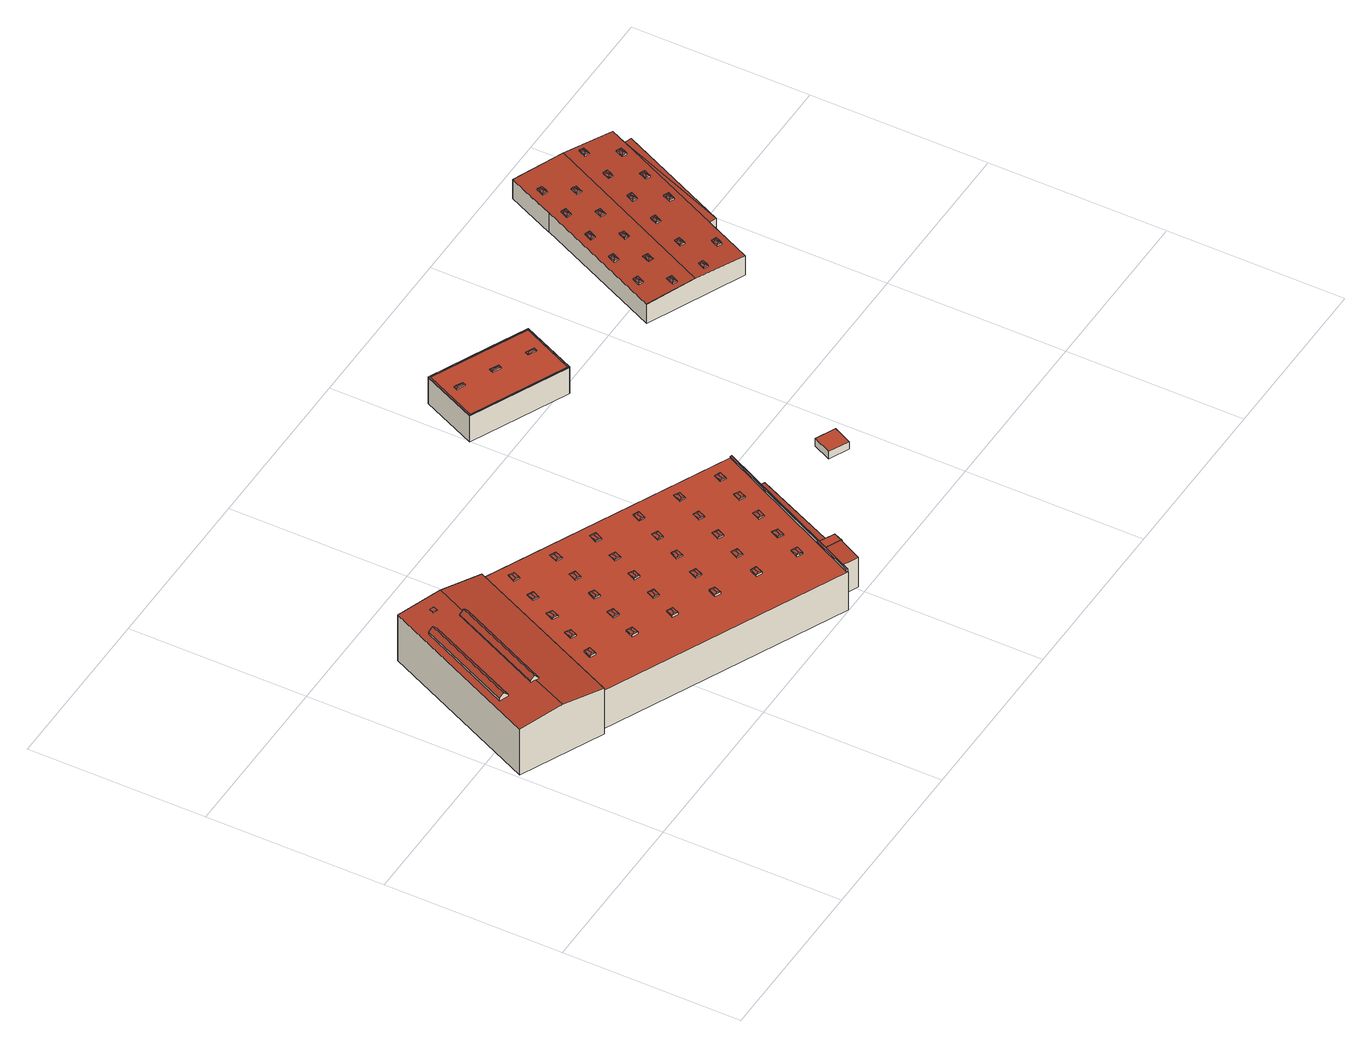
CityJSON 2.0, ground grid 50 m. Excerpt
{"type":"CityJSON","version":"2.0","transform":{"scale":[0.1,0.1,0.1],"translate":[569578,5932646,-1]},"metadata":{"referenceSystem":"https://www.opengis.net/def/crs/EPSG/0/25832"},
"CityObjects":{
"building1":{"type":"Building","attributes":{"Grundfläche 2D":"1295.868427","Grundhöhe NN":"-0.001"},"children":["building1-1"],"geometry":[{"type":"Solid","lod":"3","boundaries":[[[[0,1,2,3]],[[4,1,0,5]],[[6,7,8,9,10,11,12,13,14],[15,16,17,18]],[[12,19,20,8,7,21,22,13]],[[23,24,25,26]],[[27,28,24,23,29,30]],[[3,2,17,16]],[[3,16,15,5,0]],[[4,5,15,18]],[[4,18,17,2,1]],[[26,25,11,10]],[[10,9,8,20,30,29,23,26]],[[27,30,20,19]],[[24,28,27,19,12,11,25]],[[6,14,31,32]],[[21,7,6,32,33]],[[22,21,33,34]],[[31,14,13,22,34]],[[32,31,34,33]]]],"semantics":{"surfaces":[{"type":"RoofSurface"},{"type":"WallSurface"},{"type":"GroundSurface"}],"values":[[0,0,0,0,0,0,1,1,1,1,1,1,1,1,1,1,1,1,2]]}}]},
"building1-1":{"type":"BuildingInstallation","parents":["building1"],"geometry":[{"type":"MultiSurface","lod":"3","boundaries":[[[35,36,37,38]],[[38,37,39,40]],[[35,38,40,41]],[[36,35,41,42]],[[37,36,42,39]]],"semantics":{"surfaces":[{"type":"RoofSurface"},{"type":"WallSurface"}],"values":[0,1,1,1,1]}}]},
"building2":{"type":"Building","attributes":{"Grundfläche 2D":"3826.383265","Grundhöhe NN":"-0.001"},"children":["building2-1","building2-2","building2-3","building2-4","building2-5","building2-6","building2-7","building2-8","building2-9","building2-10","building2-11","building2-12","building2-13","building2-14","building2-15","building2-16","building2-17","building2-18","building2-19","building2-20","building2-21","building2-22","building2-23","building2-24","building2-25","building2-26","building2-27","building2-28","building2-29","building2-30"],"geometry":[{"type":"Solid","lod":"3","boundaries":[[[[43,44,45,46,47,48,49,50,51,52,53]],[[54,55,56,55,57,58,59,60,61,62,63,64],[65,66,65,56]],[[67,68,69,70,71,72,73]],[[74,75,76,73,77,78,79]],[[80,81,82,83]],[[84,85,86,74,87]],[[88,57,45,44]],[[57,55,54,64,63,62,50,49,48,47,46,45]],[[62,61,51,50]],[[61,89,90,88,44,43,53,52,51]],[[70,69,91,92]],[[71,70,92,93]],[[72,71,93,94]],[[72,94,95,73]],[[87,74,79]],[[67,73,76]],[[77,73,95,96]],[[78,77,96,97]],[[81,80,98,99]],[[81,99,91,69,82]],[[85,84,83,82,69,68]],[[60,59,100,101]],[[102,98,80,83,84,87,79,78,97,103,88,90,89,61,60,101,104]],[[58,57,88,103,105]],[[59,58,105,100]],[[76,85,68,67]],[[85,76,86]],[[76,75,86]],[[75,74,86]],[[103,97,96,95,94,93,92,91,99,98,102,104,101,100,105]]]],"semantics":{"surfaces":[{"type":"RoofSurface"},{"type":"WallSurface"},{"type":"GroundSurface"}],"values":[[0,0,0,0,0,0,1,1,1,1,1,1,1,1,1,1,1,1,1,1,1,1,1,1,1,1,1,1,1,2]]}}]},
"building2-1":{"type":"BuildingInstallation","parents":["building2"],"geometry":[{"type":"MultiSurface","lod":"3","boundaries":[[[106,107,108,109]],[[109,108,110]],[[111,107,106]],[[110,108,107,111]],[[112,113,106,109]],[[113,114,111,106]],[[114,115,110,111]],[[115,112,109,110]]],"semantics":{"surfaces":[{"type":"RoofSurface"},{"type":"WallSurface"}],"values":[0,0,0,0,1,1,1,1]}}]},
"building2-2":{"type":"BuildingInstallation","parents":["building2"],"geometry":[{"type":"MultiSurface","lod":"3","boundaries":[[[116,117,118,119]],[[119,118,120]],[[121,117,116]],[[120,118,117,121]],[[122,123,116,119]],[[123,124,121,116]],[[124,125,120,121]],[[125,122,119,120]]],"semantics":{"surfaces":[{"type":"RoofSurface"},{"type":"WallSurface"}],"values":[0,0,0,0,1,1,1,1]}}]},
"building2-3":{"type":"BuildingInstallation","parents":["building2"],"geometry":[{"type":"MultiSurface","lod":"3","boundaries":[[[126,127,128,129]],[[129,128,130]],[[131,127,126]],[[130,128,127,131]],[[132,133,126,129]],[[133,134,131,126]],[[134,135,130,131]],[[135,132,129,130]]],"semantics":{"surfaces":[{"type":"RoofSurface"},{"type":"WallSurface"}],"values":[0,0,0,0,1,1,1,1]}}]},
"building2-4":{"type":"BuildingInstallation","parents":["building2"],"geometry":[{"type":"MultiSurface","lod":"3","boundaries":[[[136,137,138,139]],[[139,138,140]],[[141,137,136]],[[140,138,137,141]],[[142,143,136,139]],[[143,144,141,136]],[[144,145,140,141]],[[145,142,139,140]]],"semantics":{"surfaces":[{"type":"RoofSurface"},{"type":"WallSurface"}],"values":[0,0,0,0,1,1,1,1]}}]},
"building2-5":{"type":"BuildingInstallation","parents":["building2"],"geometry":[{"type":"MultiSurface","lod":"3","boundaries":[[[146,147,148,149]],[[149,148,150]],[[151,147,146]],[[150,148,147,151]],[[152,153,146,149]],[[153,154,151,146]],[[154,155,150,151]],[[155,152,149,150]]],"semantics":{"surfaces":[{"type":"RoofSurface"},{"type":"WallSurface"}],"values":[0,0,0,0,1,1,1,1]}}]},
"building2-6":{"type":"BuildingInstallation","parents":["building2"],"geometry":[{"type":"MultiSurface","lod":"3","boundaries":[[[156,157,158,159]],[[159,158,160]],[[161,157,156]],[[160,158,157,161]],[[162,163,156,159]],[[163,164,161,156]],[[164,165,160,161]],[[165,162,159,160]]],"semantics":{"surfaces":[{"type":"RoofSurface"},{"type":"WallSurface"}],"values":[0,0,0,0,1,1,1,1]}}]},
"building2-7":{"type":"BuildingInstallation","parents":["building2"],"geometry":[{"type":"MultiSurface","lod":"3","boundaries":[[[166,167,168,169]],[[169,168,170]],[[171,167,166]],[[171,170,168,167]],[[166,169,172,173]],[[173,174,171,166]],[[170,171,174,175]],[[175,172,169,170]]],"semantics":{"surfaces":[{"type":"RoofSurface"},{"type":"WallSurface"}],"values":[0,0,0,0,1,1,1,1]}}]},
"building2-8":{"type":"BuildingInstallation","parents":["building2"],"geometry":[{"type":"MultiSurface","lod":"3","boundaries":[[[176,177,178,179]],[[179,178,180]],[[181,177,176]],[[180,178,177,181]],[[176,179,182,183]],[[183,184,181,176]],[[184,185,180,181]],[[185,182,179,180]]],"semantics":{"surfaces":[{"type":"RoofSurface"},{"type":"WallSurface"}],"values":[0,0,0,0,1,1,1,1]}}]},
"building2-9":{"type":"BuildingInstallation","parents":["building2"],"geometry":[{"type":"MultiSurface","lod":"3","boundaries":[[[186,187,188,189]],[[189,188,190]],[[191,187,186]],[[190,188,187,191]],[[192,193,186,189]],[[193,194,191,186]],[[194,195,190,191]],[[195,192,189,190]]],"semantics":{"surfaces":[{"type":"RoofSurface"},{"type":"WallSurface"}],"values":[0,0,0,0,1,1,1,1]}}]},
"building2-10":{"type":"BuildingInstallation","parents":["building2"],"geometry":[{"type":"MultiSurface","lod":"3","boundaries":[[[196,197,198,199]],[[199,198,200]],[[201,197,196]],[[200,198,197,201]],[[202,203,196,199]],[[203,204,201,196]],[[204,205,200,201]],[[205,202,199,200]]],"semantics":{"surfaces":[{"type":"RoofSurface"},{"type":"WallSurface"}],"values":[0,0,0,0,1,1,1,1]}}]},
"building2-11":{"type":"BuildingInstallation","parents":["building2"],"geometry":[{"type":"MultiSurface","lod":"3","boundaries":[[[206,207,208,209]],[[209,208,210]],[[211,207,206]],[[210,208,207,211]],[[212,213,206,209]],[[213,214,211,206]],[[214,215,210,211]],[[215,212,209,210]]],"semantics":{"surfaces":[{"type":"RoofSurface"},{"type":"WallSurface"}],"values":[0,0,0,0,1,1,1,1]}}]},
"building2-12":{"type":"BuildingInstallation","parents":["building2"],"geometry":[{"type":"MultiSurface","lod":"3","boundaries":[[[216,217,218,219]],[[219,218,220]],[[221,217,216]],[[220,218,217,221]],[[222,223,216,219]],[[223,224,221,216]],[[224,225,220,221]],[[225,222,219,220]]],"semantics":{"surfaces":[{"type":"RoofSurface"},{"type":"WallSurface"}],"values":[0,0,0,0,1,1,1,1]}}]},
"building2-13":{"type":"BuildingInstallation","parents":["building2"],"geometry":[{"type":"MultiSurface","lod":"3","boundaries":[[[226,227,228,229]],[[229,228,230]],[[231,227,226]],[[230,228,227,231]],[[232,233,226,229]],[[233,234,231,226]],[[230,231,234,235]],[[232,229,230,235]]],"semantics":{"surfaces":[{"type":"RoofSurface"},{"type":"WallSurface"}],"values":[0,0,0,0,1,1,1,1]}}]},
"building2-14":{"type":"BuildingInstallation","parents":["building2"],"geometry":[{"type":"MultiSurface","lod":"3","boundaries":[[[236,237,238,239]],[[239,238,240]],[[241,237,236]],[[240,238,237,241]],[[242,243,236,239]],[[243,244,241,236]],[[244,245,240,241]],[[245,242,239,240]]],"semantics":{"surfaces":[{"type":"RoofSurface"},{"type":"WallSurface"}],"values":[0,0,0,0,1,1,1,1]}}]},
"building2-15":{"type":"BuildingInstallation","parents":["building2"],"geometry":[{"type":"MultiSurface","lod":"3","boundaries":[[[246,247,248,249]],[[250,249,248,251]],[[252,247,246]],[[252,251,248,247]],[[246,249,253,254]],[[254,255,252,246]],[[251,252,255,256]],[[256,257,253,249,250,251]]],"semantics":{"surfaces":[{"type":"RoofSurface"},{"type":"WallSurface"}],"values":[0,0,0,0,1,1,1,1]}}]},
"building2-16":{"type":"BuildingInstallation","parents":["building2"],"geometry":[{"type":"MultiSurface","lod":"3","boundaries":[[[258,259,260,261]],[[261,260,262]],[[263,259,258]],[[262,260,259,263]],[[264,265,258,261]],[[265,266,263,258]],[[266,267,262,263]],[[267,264,261,262]]],"semantics":{"surfaces":[{"type":"RoofSurface"},{"type":"WallSurface"}],"values":[0,0,0,0,1,1,1,1]}}]},
"building2-17":{"type":"BuildingInstallation","parents":["building2"],"geometry":[{"type":"MultiSurface","lod":"3","boundaries":[[[268,269,270,271]],[[272,271,270,273]],[[274,269,268]],[[274,273,270,269]],[[275,276,268,271]],[[276,277,274,268]],[[277,278,273,274]],[[278,279,275,271,272,273]]],"semantics":{"surfaces":[{"type":"RoofSurface"},{"type":"WallSurface"}],"values":[0,0,0,0,1,1,1,1]}}]},
"building2-18":{"type":"BuildingInstallation","parents":["building2"],"geometry":[{"type":"MultiSurface","lod":"3","boundaries":[[[280,281,282,283]],[[283,282,284]],[[285,281,280]],[[284,282,281,285]],[[286,287,280,283]],[[287,288,285,280]],[[288,289,284,285]],[[289,286,283,284]]],"semantics":{"surfaces":[{"type":"RoofSurface"},{"type":"WallSurface"}],"values":[0,0,0,0,1,1,1,1]}}]},
"building2-19":{"type":"BuildingInstallation","parents":["building2"],"geometry":[{"type":"MultiSurface","lod":"3","boundaries":[[[290,291,292,293]],[[293,292,294]],[[295,291,290]],[[294,292,291,295]],[[296,297,290,293]],[[297,298,295,290]],[[298,299,294,295]],[[299,296,293,294]]],"semantics":{"surfaces":[{"type":"RoofSurface"},{"type":"WallSurface"}],"values":[0,0,0,0,1,1,1,1]}}]},
"building2-20":{"type":"BuildingInstallation","parents":["building2"],"geometry":[{"type":"MultiSurface","lod":"3","boundaries":[[[300,301,302,303]],[[303,302,304]],[[305,301,300]],[[304,302,301,305]],[[306,307,300,303]],[[307,308,305,300]],[[308,309,304,305]],[[309,306,303,304]]],"semantics":{"surfaces":[{"type":"RoofSurface"},{"type":"WallSurface"}],"values":[0,0,0,0,1,1,1,1]}}]},
"building2-21":{"type":"BuildingInstallation","parents":["building2"],"geometry":[{"type":"MultiSurface","lod":"3","boundaries":[[[310,311,312,313]],[[313,312,314]],[[315,311,310]],[[314,312,311,315]],[[316,317,310,313]],[[317,318,315,310]],[[318,319,314,315]],[[319,316,313,314]]],"semantics":{"surfaces":[{"type":"RoofSurface"},{"type":"WallSurface"}],"values":[0,0,0,0,1,1,1,1]}}]},
"building2-22":{"type":"BuildingInstallation","parents":["building2"],"geometry":[{"type":"MultiSurface","lod":"3","boundaries":[[[320,321,322,323]],[[323,322,324]],[[325,321,320]],[[324,322,321,325]],[[326,327,320,323]],[[327,328,325,320]],[[324,325,328,329]],[[326,323,324,329]]],"semantics":{"surfaces":[{"type":"RoofSurface"},{"type":"WallSurface"}],"values":[0,0,0,0,1,1,1,1]}}]},
"building2-23":{"type":"BuildingInstallation","parents":["building2"],"geometry":[{"type":"MultiSurface","lod":"3","boundaries":[[[330,331,332,333]],[[333,332,334]],[[335,331,330]],[[334,332,331,335]],[[330,333,336,337]],[[338,335,330,337]],[[338,339,334,335]],[[339,336,333,334]]],"semantics":{"surfaces":[{"type":"RoofSurface"},{"type":"WallSurface"}],"values":[0,0,0,0,1,1,1,1]}}]},
"building2-24":{"type":"BuildingInstallation","parents":["building2"],"geometry":[{"type":"MultiSurface","lod":"3","boundaries":[[[340,341,342,343]],[[343,342,344]],[[345,341,340]],[[344,342,341,345]],[[346,347,340,343]],[[347,348,345,340]],[[348,349,344,345]],[[349,346,343,344]]],"semantics":{"surfaces":[{"type":"RoofSurface"},{"type":"WallSurface"}],"values":[0,0,0,0,1,1,1,1]}}]},
"building2-25":{"type":"BuildingInstallation","parents":["building2"],"geometry":[{"type":"MultiSurface","lod":"3","boundaries":[[[350,351,352,353]],[[353,352,354]],[[355,351,350]],[[354,352,351,355]],[[356,357,350,353]],[[357,358,355,350]],[[358,359,354,355]],[[359,356,353,354]]],"semantics":{"surfaces":[{"type":"RoofSurface"},{"type":"WallSurface"}],"values":[0,0,0,0,1,1,1,1]}}]},
"building2-26":{"type":"BuildingInstallation","parents":["building2"],"geometry":[{"type":"MultiSurface","lod":"3","boundaries":[[[360,361,362,363]],[[363,362,364]],[[365,361,360]],[[364,362,361,365]],[[366,367,360,363]],[[367,368,365,360]],[[368,369,364,365]],[[369,366,363,364]]],"semantics":{"surfaces":[{"type":"RoofSurface"},{"type":"WallSurface"}],"values":[0,0,0,0,1,1,1,1]}}]},
"building2-27":{"type":"BuildingInstallation","parents":["building2"],"geometry":[{"type":"MultiSurface","lod":"3","boundaries":[[[370,371,372,373]],[[373,372,374]],[[375,376,371,370]],[[377,371,376]],[[378,374,372,371,377]],[[379,380,370,373]],[[380,65,375,370]],[[65,66,376,375]],[[66,381,377,376]],[[382,374,378,377,381,56]],[[382,379,373,374]]],"semantics":{"surfaces":[{"type":"RoofSurface"},{"type":"WallSurface"}],"values":[0,0,0,0,0,1,1,1,1,1,1]}}]},
"building2-28":{"type":"BuildingInstallation","parents":["building2"],"geometry":[{"type":"MultiSurface","lod":"3","boundaries":[[[383,384,385,386]],[[386,385,387]],[[388,384,383]],[[387,385,384,388]],[[383,386,389,390]],[[390,391,388,383]],[[387,388,391,392]],[[392,389,386,387]]],"semantics":{"surfaces":[{"type":"RoofSurface"},{"type":"WallSurface"}],"values":[0,0,0,0,1,1,1,1]}}]},
"building2-29":{"type":"BuildingInstallation","parents":["building2"],"geometry":[{"type":"MultiSurface","lod":"3","boundaries":[[[393,394,395,396]],[[396,395,397]],[[398,394,393]],[[397,395,394,398]],[[399,400,393,396]],[[400,401,398,393]],[[401,402,397,398]],[[402,399,396,397]]],"semantics":{"surfaces":[{"type":"RoofSurface"},{"type":"WallSurface"}],"values":[0,0,0,0,1,1,1,1]}}]},
"building2-30":{"type":"BuildingInstallation","parents":["building2"],"geometry":[{"type":"MultiSurface","lod":"3","boundaries":[[[403,404,405,406]],[[406,405,407]],[[408,404,403]],[[407,405,404,408]],[[409,410,403,406]],[[410,411,408,403]],[[411,412,407,408]],[[412,409,406,407]]],"semantics":{"surfaces":[{"type":"RoofSurface"},{"type":"WallSurface"}],"values":[0,0,0,0,1,1,1,1]}}]},
"building3":{"type":"Building","attributes":{"Grundfläche 2D":"36.314244","Grundhöhe NN":"5.777"},"geometry":[{"type":"Solid","lod":"3","boundaries":[[[[413,414,415,416]],[[417,418,416,415]],[[418,419,413,416]],[[419,420,414,413]],[[420,417,415,414]],[[420,419,418,417]]]],"semantics":{"surfaces":[{"type":"RoofSurface"},{"type":"WallSurface"},{"type":"GroundSurface"}],"values":[[0,1,1,1,1,2]]}}]},
"building4":{"type":"Building","attributes":{"Grundfläche 2D":"526.169868","Grundhöhe NN":"5.012"},"children":["building4-1","building4-2","building4-3"],"geometry":[{"type":"Solid","lod":"3","boundaries":[[[[421,422,423,424,425,426,427,428]],[[429,427,426,430,422,421]],[[431,432,433,434]],[[435,436,437,438]],[[423,422,439,440]],[[441,442,443,426,425,424,423,440]],[[431,434,428,427]],[[421,428,434,433]],[[433,432,429,421]],[[427,429,432,431]],[[443,444,430,426]],[[444,439,422,430]],[[440,439,445,446]],[[438,447,448,449,443,442,441,440,446,450,435]],[[444,443,449,451]],[[439,444,451,445]],[[438,437,452,447]],[[436,435,450,453]],[[437,436,453,452]],[[448,447,452,453,450,446,445,451,449]]]],"semantics":{"surfaces":[{"type":"RoofSurface"},{"type":"WallSurface"},{"type":"GroundSurface"}],"values":[[0,0,0,0,1,1,1,1,1,1,1,1,1,1,1,1,1,1,1,2]]}}]},
"building4-1":{"type":"BuildingInstallation","parents":["building4"],"geometry":[{"type":"MultiSurface","lod":"3","boundaries":[[[454,455,456]],[[457,456,455,458]],[[459,460,458,455,454]],[[461,458,460]],[[457,458,461]],[[462,463,454,456]],[[454,463,464,460,459]],[[464,465,461,460]],[[461,465,462,456,457]]],"semantics":{"surfaces":[{"type":"RoofSurface"},{"type":"WallSurface"}],"values":[0,0,0,0,0,1,1,1,1]}}]},
"building4-2":{"type":"BuildingInstallation","parents":["building4"],"geometry":[{"type":"MultiSurface","lod":"3","boundaries":[[[466,467,468]],[[469,468,467,470]],[[471,472,470,467,466]],[[473,474,470,472]],[[469,470,474]],[[475,476,466,468]],[[466,476,477,472,471]],[[477,478,479,474,473,472]],[[479,480,475,468,469,474]]],"semantics":{"surfaces":[{"type":"RoofSurface"},{"type":"WallSurface"}],"values":[0,0,0,0,0,1,1,1,1]}}]},
"building4-3":{"type":"BuildingInstallation","parents":["building4"],"geometry":[{"type":"MultiSurface","lod":"3","boundaries":[[[481,482,483]],[[484,483,482,485]],[[486,487,485,482,481]],[[488,485,487]],[[484,485,488]],[[489,490,481,483]],[[481,490,491,487,486]],[[491,492,488,487]],[[488,492,489,483,484]]],"semantics":{"surfaces":[{"type":"RoofSurface"},{"type":"WallSurface"}],"values":[0,0,0,0,0,1,1,1,1]}}]},
"building5":{"type":"Building","attributes":{"Grundfläche 2D":"1735.402709","Grundhöhe NN":"5.009"},"children":["building5-1","building5-2","building5-3","building5-4","building5-5","building5-6","building5-7","building5-8","building5-9","building5-10","building5-11","building5-12","building5-13","building5-14","building5-15","building5-16","building5-17","building5-18","building5-19","building5-20"],"geometry":[{"type":"Solid","lod":"3","boundaries":[[[[493,494,495]],[[496,497,495,494,498,499]],[[500,498,494,501,502,503]],[[504,503,502]],[[505,503,504]],[[506,497,496]],[[493,495,497,507,508]],[[501,494,493,508,509]],[[502,501,509,510]],[[504,502,510,511]],[[505,504,511,512]],[[503,505,512,513]],[[500,503,513,514]],[[499,498,500,514,515]],[[506,496,499,515,516]],[[497,506,516,507]],[[511,510,509,508,507,516,515,514,513,512]]]],"semantics":{"surfaces":[{"type":"RoofSurface"},{"type":"WallSurface"},{"type":"GroundSurface"}],"values":[[0,0,0,0,0,0,1,1,1,1,1,1,1,1,1,1,2]]}}]},
"building5-1":{"type":"BuildingInstallation","parents":["building5"],"geometry":[{"type":"MultiSurface","lod":"3","boundaries":[[[517,518,519]],[[519,518,520]],[[521,522,517]],[[522,518,517]],[[523,522,521]],[[524,522,523]],[[520,518,524]],[[524,518,522]],[[519,525,526,521,517]],[[526,527,523,521]],[[523,527,528,520,524]],[[528,525,519,520]]],"semantics":{"surfaces":[{"type":"RoofSurface"},{"type":"WallSurface"}],"values":[0,0,0,0,0,0,0,0,1,1,1,1]}}]},
"building5-2":{"type":"BuildingInstallation","parents":["building5"],"geometry":[{"type":"MultiSurface","lod":"3","boundaries":[[[529,530,531]],[[531,530,532]],[[533,534,529]],[[534,530,529]],[[535,534,533]],[[536,534,535]],[[532,530,536]],[[536,530,534]],[[531,537,538,533,529]],[[538,539,535,533]],[[535,539,540,532,536]],[[540,537,531,532]]],"semantics":{"surfaces":[{"type":"RoofSurface"},{"type":"WallSurface"}],"values":[0,0,0,0,0,0,0,0,1,1,1,1]}}]},
"building5-3":{"type":"BuildingInstallation","parents":["building5"],"geometry":[{"type":"MultiSurface","lod":"3","boundaries":[[[541,542,543]],[[543,542,544]],[[545,546,541]],[[546,542,541]],[[547,546,545]],[[548,546,547]],[[544,542,548]],[[548,542,546]],[[549,550,545,541,543]],[[550,551,547,545]],[[547,551,552,544,548]],[[549,543,544,552]]],"semantics":{"surfaces":[{"type":"RoofSurface"},{"type":"WallSurface"}],"values":[0,0,0,0,0,0,0,0,1,1,1,1]}}]},
"building5-4":{"type":"BuildingInstallation","parents":["building5"],"geometry":[{"type":"MultiSurface","lod":"3","boundaries":[[[553,554,555]],[[555,554,556]],[[557,558,553]],[[558,554,553]],[[559,558,557]],[[560,558,559]],[[556,554,560]],[[560,554,558]],[[555,561,562,557,553]],[[562,563,559,557]],[[559,563,564,556,560]],[[564,561,555,556]]],"semantics":{"surfaces":[{"type":"RoofSurface"},{"type":"WallSurface"}],"values":[0,0,0,0,0,0,0,0,1,1,1,1]}}]},
"building5-5":{"type":"BuildingInstallation","parents":["building5"],"geometry":[{"type":"MultiSurface","lod":"3","boundaries":[[[565,566,567]],[[567,566,568]],[[569,570,565]],[[570,566,565]],[[571,570,569]],[[572,570,571]],[[568,566,572]],[[572,566,570]],[[567,573,574,569,565]],[[574,575,571,569]],[[571,575,576,568,572]],[[576,573,567,568]]],"semantics":{"surfaces":[{"type":"RoofSurface"},{"type":"WallSurface"}],"values":[0,0,0,0,0,0,0,0,1,1,1,1]}}]},
"building5-6":{"type":"BuildingInstallation","parents":["building5"],"geometry":[{"type":"MultiSurface","lod":"3","boundaries":[[[577,578,579]],[[579,578,580]],[[581,582,577]],[[577,582,578]],[[583,582,581]],[[584,582,583]],[[580,578,584]],[[578,582,584]],[[579,585,586,581,577]],[[586,587,583,581]],[[583,587,588,580,584]],[[588,585,579,580]]],"semantics":{"surfaces":[{"type":"RoofSurface"},{"type":"WallSurface"}],"values":[0,0,0,0,0,0,0,0,1,1,1,1]}}]},
"building5-7":{"type":"BuildingInstallation","parents":["building5"],"geometry":[{"type":"MultiSurface","lod":"3","boundaries":[[[589,590,591]],[[592,591,590,593]],[[594,595,589]],[[589,595,590]],[[596,595,594]],[[597,595,596]],[[593,590,597]],[[590,595,597]],[[591,598,599,594,589]],[[599,600,596,594]],[[596,600,601,593,597]],[[601,602,598,591,592,593]]],"semantics":{"surfaces":[{"type":"RoofSurface"},{"type":"WallSurface"}],"values":[0,0,0,0,0,0,0,0,1,1,1,1]}}]},
"building5-8":{"type":"BuildingInstallation","parents":["building5"],"geometry":[{"type":"MultiSurface","lod":"3","boundaries":[[[603,604,605]],[[605,604,606]],[[607,608,603]],[[608,604,603]],[[609,608,607]],[[610,608,609]],[[606,604,610]],[[610,604,608]],[[605,611,612,607,603]],[[612,613,609,607]],[[609,613,614,606,610]],[[614,611,605,606]]],"semantics":{"surfaces":[{"type":"RoofSurface"},{"type":"WallSurface"}],"values":[0,0,0,0,0,0,0,0,1,1,1,1]}}]},
"building5-9":{"type":"BuildingInstallation","parents":["building5"],"geometry":[{"type":"MultiSurface","lod":"3","boundaries":[[[615,616,617]],[[617,616,618]],[[619,620,615]],[[620,616,615]],[[621,620,619]],[[622,620,621]],[[618,616,622]],[[622,616,620]],[[617,623,624,619,615]],[[624,625,621,619]],[[621,625,626,618,622]],[[626,623,617,618]]],"semantics":{"surfaces":[{"type":"RoofSurface"},{"type":"WallSurface"}],"values":[0,0,0,0,0,0,0,0,1,1,1,1]}}]},
"building5-10":{"type":"BuildingInstallation","parents":["building5"],"geometry":[{"type":"MultiSurface","lod":"3","boundaries":[[[627,628,629]],[[630,631,627]],[[631,628,627]],[[632,631,630]],[[633,631,632]],[[634,628,633]],[[633,628,631]],[[635,629,628,634]],[[629,636,637,630,627]],[[637,638,632,630]],[[632,638,639,634,633]],[[639,640,635,634]],[[640,636,629,635]]],"semantics":{"surfaces":[{"type":"RoofSurface"},{"type":"WallSurface"}],"values":[0,0,0,0,0,0,0,0,1,1,1,1,1]}}]},
"building5-11":{"type":"BuildingInstallation","parents":["building5"],"geometry":[{"type":"MultiSurface","lod":"3","boundaries":[[[641,642,643]],[[643,642,644]],[[645,646,641]],[[646,642,641]],[[647,646,645]],[[648,646,647]],[[644,642,648]],[[648,642,646]],[[643,649,650,645,641]],[[650,651,647,645]],[[647,651,652,644,648]],[[652,649,643,644]]],"semantics":{"surfaces":[{"type":"RoofSurface"},{"type":"WallSurface"}],"values":[0,0,0,0,0,0,0,0,1,1,1,1]}}]},
"building5-12":{"type":"BuildingInstallation","parents":["building5"],"geometry":[{"type":"MultiSurface","lod":"3","boundaries":[[[653,654,655]],[[655,654,656]],[[657,658,653]],[[653,658,654]],[[659,658,657]],[[660,658,659]],[[656,654,660]],[[654,658,660]],[[655,661,662,657,653]],[[659,657,662,663]],[[659,663,664,656,660]],[[655,656,664,661]]],"semantics":{"surfaces":[{"type":"RoofSurface"},{"type":"WallSurface"}],"values":[0,0,0,0,0,0,0,0,1,1,1,1]}}]},
"building5-13":{"type":"BuildingInstallation","parents":["building5"],"geometry":[{"type":"MultiSurface","lod":"3","boundaries":[[[665,666,667]],[[667,666,668]],[[669,670,665]],[[665,670,666]],[[671,670,669]],[[672,670,671]],[[668,666,672]],[[666,670,672]],[[667,673,674,669,665]],[[674,675,671,669]],[[671,675,676,668,672]],[[676,673,667,668]]],"semantics":{"surfaces":[{"type":"RoofSurface"},{"type":"WallSurface"}],"values":[0,0,0,0,0,0,0,0,1,1,1,1]}}]},
"building5-14":{"type":"BuildingInstallation","parents":["building5"],"geometry":[{"type":"MultiSurface","lod":"3","boundaries":[[[677,678,679]],[[680,679,678,681]],[[682,683,677]],[[683,678,677]],[[684,683,682]],[[685,683,684]],[[681,678,685]],[[685,678,683]],[[679,686,687,682,677]],[[687,688,684,682]],[[684,688,689,681,685]],[[689,690,686,679,680,681]]],"semantics":{"surfaces":[{"type":"RoofSurface"},{"type":"WallSurface"}],"values":[0,0,0,0,0,0,0,0,1,1,1,1]}}]},
"building5-15":{"type":"BuildingInstallation","parents":["building5"],"geometry":[{"type":"MultiSurface","lod":"3","boundaries":[[[691,692,693]],[[693,692,694]],[[695,696,691]],[[696,692,691]],[[697,696,695]],[[698,696,697]],[[694,692,698]],[[698,692,696]],[[693,699,700,695,691]],[[700,701,697,695]],[[697,701,702,694,698]],[[693,694,702,699]]],"semantics":{"surfaces":[{"type":"RoofSurface"},{"type":"WallSurface"}],"values":[0,0,0,0,0,0,0,0,1,1,1,1]}}]},
"building5-16":{"type":"BuildingInstallation","parents":["building5"],"geometry":[{"type":"MultiSurface","lod":"3","boundaries":[[[703,704,705]],[[705,704,706]],[[707,708,703]],[[703,708,704]],[[709,708,707]],[[710,708,709]],[[706,704,710]],[[704,708,710]],[[705,711,712,707,703]],[[712,713,709,707]],[[709,713,714,706,710]],[[714,711,705,706]]],"semantics":{"surfaces":[{"type":"RoofSurface"},{"type":"WallSurface"}],"values":[0,0,0,0,0,0,0,0,1,1,1,1]}}]},
"building5-17":{"type":"BuildingInstallation","parents":["building5"],"geometry":[{"type":"MultiSurface","lod":"3","boundaries":[[[715,716,717]],[[717,716,718]],[[719,720,715]],[[715,720,716]],[[721,720,719]],[[722,720,721]],[[718,716,722]],[[716,720,722]],[[717,723,724,719,715]],[[724,725,721,719]],[[721,725,726,718,722]],[[726,723,717,718]]],"semantics":{"surfaces":[{"type":"RoofSurface"},{"type":"WallSurface"}],"values":[0,0,0,0,0,0,0,0,1,1,1,1]}}]},
"building5-18":{"type":"BuildingInstallation","parents":["building5"],"geometry":[{"type":"MultiSurface","lod":"3","boundaries":[[[727,728,729]],[[729,728,730]],[[731,732,727]],[[732,728,727]],[[733,732,731]],[[734,732,733]],[[730,728,734]],[[734,728,732]],[[729,735,736,731,727]],[[736,737,733,731]],[[733,737,738,730,734]],[[738,735,729,730]]],"semantics":{"surfaces":[{"type":"RoofSurface"},{"type":"WallSurface"}],"values":[0,0,0,0,0,0,0,0,1,1,1,1]}}]},
"building5-19":{"type":"BuildingInstallation","parents":["building5"],"geometry":[{"type":"MultiSurface","lod":"3","boundaries":[[[739,740,741]],[[741,740,742]],[[743,744,739]],[[739,744,740]],[[745,744,743]],[[746,744,745]],[[742,740,746]],[[740,744,746]],[[741,747,748,743,739]],[[748,749,745,743]],[[745,749,750,742,746]],[[750,747,741,742]]],"semantics":{"surfaces":[{"type":"RoofSurface"},{"type":"WallSurface"}],"values":[0,0,0,0,0,0,0,0,1,1,1,1]}}]},
"building5-20":{"type":"BuildingInstallation","parents":["building5"],"geometry":[{"type":"MultiSurface","lod":"3","boundaries":[[[751,752,753]],[[753,752,754]],[[755,756,751]],[[756,752,751]],[[757,756,755]],[[758,756,757]],[[754,752,758]],[[758,752,756]],[[753,759,760,755,751]],[[760,761,757,755]],[[757,761,762,754,758]],[[762,759,753,754]]],"semantics":{"surfaces":[{"type":"RoofSurface"},{"type":"WallSurface"}],"values":[0,0,0,0,0,0,0,0,1,1,1,1]}}]}
},
"vertices":[
[85,494,182],[210,764,182],[199,769,171],[74,499,171],[221,759,171],[97,489,171],[10,407,161],[126,353,175],[172,454,175],[170,455,175],[159,460,174],[284,730,174],[297,724,175],[340,817,175],[224,870,161],[97,489,166],[74,499,163],[199,769,163],[221,759,166],[306,720,174],[181,450,174],[240,300,161],[454,764,161],[170,455,190],[295,725,190],[284,730,178],[159,460,178],[306,720,178],[297,724,188],[172,454,188],[181,450,178],[224,870,10],[10,407,10],[240,300,10],[454,764,10],
[277,789,172],[282,802,172],[271,807,171],[266,794,171],[271,807,169],[266,794,169],[277,789,170],[282,802,170],
[976,114,148],[1129,445,159],[1125,447,159],[973,116,148],[972,116,147],[942,50,145],[942,49,145],[922,7,144],[926,5,144],[945,48,145],[946,50,145],[972,116,141],[973,116,141],[923,130,140],[1125,447,154],[452,758,154],[247,315,136],[924,2,136],[926,5,136],[922,7,136],[942,49,138],[942,50,138],[914,132,140],[919,130,140],[1007,138,106],[993,108,106],[1038,87,106],[1039,90,106],[1044,87,106],[1056,115,106],[1031,127,106],[1009,145,109],[1010,144,108],[1007,138,108],[1137,356,103],[1096,374,107],[993,152,110],[946,50,109],[1008,22,109],[1038,87,113],[976,115,113],[976,115,109],[993,108,109],[1010,144,109],[993,152,109],[1129,445,154],[945,48,138],[946,50,138],[1038,87,10],[1039,90,10],[1044,87,10],[1056,115,10],[1031,127,10],[1137,356,10],[1096,374,10],[946,50,10],[1008,22,10],[247,315,10],[924,2,10],[945,48,10],[1129,445,10],[926,5,10],[452,758,10],
[862,333,150],[872,334,151],[877,346,151],[872,354,150],[888,347,150],[878,325,150],[872,354,147],[862,333,146],[878,325,146],[888,347,147],
[1040,427,155],[1050,428,156],[1055,440,156],[1050,448,155],[1066,441,155],[1056,419,155],[1050,448,153],[1040,427,152],[1056,419,152],[1066,441,153],
[633,438,150],[644,440,151],[648,451,151],[643,460,150],[659,453,150],[649,431,150],[643,460,147],[633,438,146],[649,431,146],[659,453,147],
[929,478,155],[940,480,156],[945,491,156],[939,500,155],[955,492,155],[945,471,155],[939,500,153],[929,478,152],[945,471,152],[955,492,153],
[715,312,147],[726,314,148],[731,325,148],[725,334,147],[741,327,147],[732,305,147],[725,334,144],[715,312,143],[732,305,143],[741,327,144],
[490,416,147],[501,418,148],[505,429,148],[500,438,147],[516,431,147],[506,409,147],[500,438,144],[490,416,143],[506,409,143],[516,431,144],
[700,584,155],[711,585,156],[715,597,156],[711,607,155],[727,599,155],[716,576,155],[711,607,153],[700,584,152],[716,576,152],[727,599,153],
[666,511,152],[677,513,153],[682,524,153],[676,533,152],[692,525,152],[683,504,152],[676,533,150],[666,511,149],[683,504,149],[692,525,150],
[828,260,147],[839,262,148],[844,273,148],[838,282,147],[854,274,147],[844,253,147],[838,282,144],[828,260,143],[844,253,143],[854,274,144],
[456,344,146],[467,346,147],[472,357,147],[466,366,146],[482,358,146],[473,337,146],[466,366,141],[456,344,140],[473,337,140],[482,358,141],
[443,615,152],[453,616,153],[458,628,153],[452,636,152],[469,629,152],[459,607,152],[452,636,150],[443,615,149],[459,607,149],[469,629,150],
[524,489,150],[535,490,151],[539,502,151],[534,510,150],[550,503,150],[540,481,150],[534,510,147],[524,489,146],[540,481,146],[550,503,147],
[749,385,150],[760,386,151],[765,398,151],[759,406,150],[775,399,150],[766,377,150],[759,406,147],[749,385,146],[766,377,146],[775,399,147],
[973,281,150],[983,283,151],[988,294,151],[983,303,150],[999,296,150],[989,274,150],[983,303,147],[973,281,146],[989,274,146],[999,296,147],
[818,529,155],[829,531,156],[833,542,156],[829,552,155],[836,549,155],[845,545,155],[834,522,155],[829,552,153],[818,529,152],[834,522,152],[845,545,153],[836,549,153],
[566,293,146],[577,295,147],[582,306,147],[576,315,146],[592,307,146],[583,286,146],[576,315,141],[566,293,140],[583,286,140],[592,307,141],
[592,634,155],[602,636,156],[607,647,156],[602,657,155],[610,653,155],[618,649,155],[608,626,155],[602,657,153],[592,634,152],[608,626,152],[618,649,153],[610,653,153],
[600,366,147],[610,367,148],[615,379,148],[610,387,147],[626,380,147],[616,358,147],[610,387,144],[600,366,143],[616,358,143],[626,380,144],
[374,470,147],[385,472,148],[389,483,148],[384,492,147],[400,484,147],[390,463,147],[384,492,144],[374,470,143],[390,463,143],[400,484,144],
[896,405,152],[906,407,153],[911,418,153],[906,427,152],[922,420,152],[912,398,152],[906,427,150],[896,405,149],[912,398,149],[922,420,150],
[783,457,152],[794,459,153],[799,470,153],[793,479,152],[809,471,152],[799,450,152],[793,479,150],[783,457,149],[799,450,149],[809,471,150],
[478,688,155],[488,690,156],[493,701,156],[488,710,155],[504,702,155],[494,681,155],[488,710,153],[478,688,152],[494,681,152],[504,702,153],
[939,209,147],[950,211,148],[955,222,148],[949,231,147],[965,223,147],[955,201,147],[949,231,144],[939,209,143],[955,201,143],[965,223,144],
[1007,354,152],[1017,356,153],[1022,367,153],[1017,376,152],[1033,368,152],[1023,347,152],[1017,376,150],[1007,354,149],[1023,347,149],[1033,368,150],
[340,398,146],[351,399,147],[355,411,147],[350,419,146],[366,412,146],[356,390,146],[350,419,141],[340,398,140],[356,390,140],[366,412,141],
[409,542,150],[420,544,151],[424,555,151],[419,564,150],[435,556,150],[425,534,150],[419,564,147],[409,542,146],[425,534,146],[435,556,147],
[906,136,146],[917,138,147],[921,149,147],[916,158,146],[932,150,146],[914,132,146],[919,130,146],[922,129,146],[923,130,146],[916,158,141],[906,136,140],[922,129,140],[932,150,141],
[795,187,146],[805,189,147],[810,201,147],[805,209,146],[821,202,146],[811,180,146],[805,209,141],[795,187,140],[811,180,140],[821,202,141],
[558,561,152],[568,563,153],[573,574,153],[568,583,152],[584,576,152],[574,554,152],[568,583,150],[558,561,149],[574,554,149],[584,576,150],
[682,240,146],[693,241,147],[697,253,147],[692,261,146],[708,254,146],[698,232,146],[692,261,141],[682,240,140],[698,232,140],[708,254,141],
[1378,255,92],[1403,308,92],[1347,334,92],[1322,281,92],[1347,334,68],[1322,281,68],[1378,255,68],[1403,308,68],
[1223,957,148],[1224,953,148],[1296,1109,148],[1189,1160,148],[1186,1161,148],[1024,1236,148],[1026,1232,148],[1293,1108,148],[956,1080,148],[952,1079,148],[1026,1232,146],[956,1080,146],[1223,957,146],[1293,1108,146],[1215,1148,104],[1226,1173,104],[1201,1185,104],[1189,1160,104],[1224,953,146],[1296,1109,146],[1189,1160,146],[1186,1161,146],[1024,1236,146],[952,1079,146],[1224,953,60],[1296,1109,60],[1189,1160,60],[1186,1161,60],[1024,1236,60],[1215,1148,60],[952,1079,60],[1201,1185,60],[1226,1173,60],
[1019,1153,149],[1026,1156,150],[1024,1163,149],[1028,1161,149],[1040,1150,150],[1037,1145,149],[1043,1143,149],[1047,1152,149],[1024,1163,146],[1019,1153,146],[1043,1143,146],[1047,1152,146],
[1117,1108,149],[1123,1111,150],[1121,1118,149],[1125,1116,149],[1137,1105,150],[1134,1100,149],[1140,1097,149],[1142,1103,149],[1144,1107,149],[1121,1118,146],[1117,1108,146],[1140,1097,146],[1142,1103,146],[1144,1107,146],[1125,1116,146],
[1214,1063,149],[1220,1066,150],[1218,1072,149],[1222,1070,149],[1234,1060,150],[1232,1055,149],[1237,1052,149],[1241,1061,149],[1218,1072,146],[1214,1063,146],[1237,1052,146],[1241,1061,146],
[1538,914,124],[1671,853,131],[1538,914,123],[1749,1375,123],[1709,1284,123],[1908,1357,131],[1771,1421,123],[2043,1294,123],[1809,790,124],[1871,925,124],[2022,1249,123],[1890,917,126],[2040,1241,126],[1708,1285,123],[1709,1284,60],[1538,914,60],[1809,790,60],[1871,925,60],[1890,917,60],[2040,1241,60],[2022,1249,60],[2043,1294,60],[1771,1421,60],[1708,1285,60],
[1937,1153,129],[1943,1150,131],[1939,1159,129],[1952,1153,129],[1930,1138,129],[1940,1143,131],[1943,1132,129],[1946,1140,129],[1939,1159,125],[1930,1138,125],[1943,1132,125],[1952,1153,125],
[1635,907,132],[1641,904,135],[1637,913,132],[1650,907,132],[1628,892,132],[1638,897,135],[1640,886,132],[1644,894,132],[1637,913,128],[1628,892,128],[1640,886,129],[1650,907,129],
[1720,868,132],[1726,865,135],[1723,873,132],[1736,868,132],[1713,853,132],[1724,857,135],[1726,847,132],[1730,854,132],[1723,873,129],[1713,853,129],[1726,847,129],[1736,868,129],
[1763,958,133],[1769,955,135],[1766,964,133],[1778,958,133],[1756,943,133],[1766,947,135],[1769,937,133],[1772,944,133],[1766,964,129],[1756,943,129],[1769,937,129],[1778,958,129],
[1763,1344,129],[1769,1341,132],[1766,1350,129],[1779,1344,129],[1756,1329,129],[1766,1333,132],[1769,1323,129],[1773,1330,129],[1766,1350,124],[1756,1329,124],[1769,1323,125],[1779,1344,125],
[1894,1062,130],[1901,1059,132],[1897,1068,130],[1910,1062,130],[1888,1047,130],[1898,1052,132],[1900,1041,130],[1904,1049,130],[1897,1068,126],[1888,1047,126],[1900,1041,125],[1910,1062,125],
[1721,1253,129],[1727,1250,132],[1724,1259,129],[1730,1256,129],[1737,1253,129],[1714,1238,129],[1724,1243,132],[1727,1232,129],[1731,1240,129],[1724,1259,124],[1714,1238,124],[1727,1232,125],[1737,1253,125],[1730,1256,125],
[1761,1179,132],[1767,1177,135],[1763,1185,132],[1776,1179,132],[1754,1164,132],[1764,1169,135],[1767,1158,132],[1770,1166,132],[1763,1185,128],[1754,1164,128],[1767,1158,129],[1776,1179,129],
[1805,1049,133],[1811,1046,135],[1807,1055,133],[1820,1049,133],[1798,1034,133],[1808,1038,135],[1811,1028,133],[1814,1036,133],[1807,1055,129],[1798,1034,129],[1811,1028,129],[1820,1049,129],
[1889,1231,133],[1895,1228,135],[1892,1236,133],[1882,1215,133],[1893,1220,135],[1895,1210,133],[1899,1217,133],[1905,1231,133],[1898,1234,133],[1892,1236,130],[1882,1215,130],[1895,1210,129],[1905,1231,129],[1898,1234,129],
[1637,1072,129],[1643,1069,132],[1640,1078,129],[1652,1072,129],[1630,1057,129],[1640,1062,132],[1643,1051,129],[1646,1059,129],[1640,1078,124],[1630,1057,124],[1643,1051,125],[1652,1072,125],
[1677,998,131],[1683,995,134],[1679,1004,131],[1692,998,131],[1670,983,131],[1680,988,134],[1683,977,131],[1686,985,131],[1679,1004,128],[1670,983,128],[1683,977,129],[1692,998,129],
[1847,1139,133],[1853,1136,135],[1850,1145,133],[1863,1139,133],[1840,1124,133],[1851,1129,135],[1853,1118,133],[1857,1126,133],[1850,1145,129],[1840,1124,129],[1853,1118,129],[1863,1139,129],
[1803,1270,132],[1809,1268,135],[1805,1276,132],[1812,1273,132],[1818,1270,132],[1796,1255,132],[1806,1260,135],[1809,1249,132],[1812,1257,132],[1805,1276,128],[1796,1255,128],[1809,1249,129],[1818,1270,129],[1812,1273,128],
[1931,1321,133],[1938,1318,135],[1934,1327,133],[1947,1321,133],[1925,1306,133],[1935,1311,135],[1937,1300,133],[1941,1308,133],[1934,1327,129],[1925,1306,129],[1937,1300,129],[1947,1321,129],
[1810,881,130],[1817,878,132],[1813,887,130],[1826,881,130],[1803,866,130],[1814,870,132],[1816,860,130],[1820,867,130],[1813,887,126],[1803,866,126],[1816,860,125],[1826,881,125],
[1679,1162,129],[1685,1159,132],[1682,1168,129],[1695,1162,129],[1672,1147,129],[1682,1151,132],[1685,1141,129],[1688,1149,129],[1682,1168,124],[1672,1147,124],[1685,1141,125],[1695,1162,125],
[1595,980,129],[1601,977,132],[1598,986,129],[1611,980,129],[1588,965,129],[1598,970,132],[1601,959,129],[1605,967,129],[1598,986,124],[1588,965,124],[1601,959,125],[1611,980,125],
[1979,1243,130],[1985,1240,133],[1981,1249,130],[1994,1243,130],[1972,1228,130],[1982,1233,133],[1985,1222,130],[1988,1230,130],[1981,1249,125],[1972,1228,125],[1985,1222,124],[1994,1243,124],
[1719,1089,132],[1725,1086,135],[1722,1095,132],[1734,1089,132],[1712,1074,132],[1722,1078,135],[1725,1068,132],[1728,1076,132],[1722,1095,128],[1712,1074,128],[1725,1068,129],[1734,1089,129]
]}
